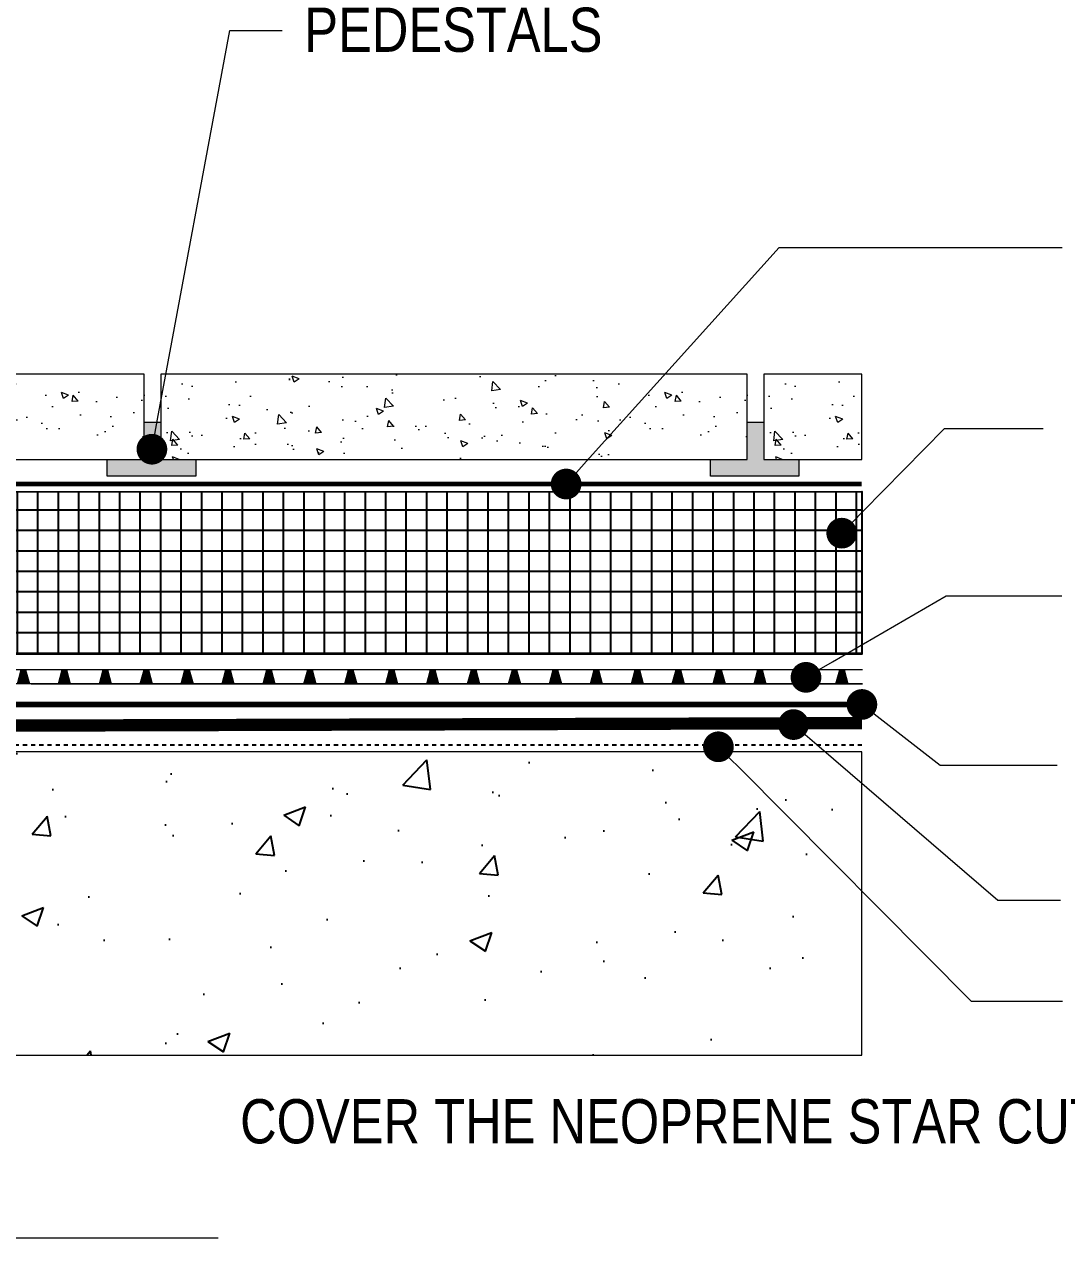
# Model space of a CAD drawing. Header units: inches. Extents: x -369 to 618, y -17 to 40.
# Drawn here: x 52.26 to 77.73, y -4.46 to 25.19 of the extents above; entities that cross this region are included whole.
import ezdxf
from ezdxf import colors
from ezdxf.entities.mleader import LeaderData, LeaderLine
from ezdxf.math import Vec2, Vec3

# ---------------------------------------------------------------- set-up
doc = ezdxf.new("R2010")
doc.units = ezdxf.units.IN
doc.header["$MEASUREMENT"] = 0
for name, pattern in [('Dash', [0.25, 0.125, -0.125]), ('Dashed - Dense', [0.8, 0.5000000000000001, -0.3]), ('DASHED2', [0.18749999999999997, 0.125, -0.06249999999999998])]:
    doc.linetypes.add(name, pattern=pattern)
for name, color, linetype, lineweight in [('Drainage Mat', 191, 'Continuous', 0), ('Others', 190, 'Continuous', 0), ('RAM POLY FELT 3.5 FILTER FABRIC.', 4, 'Dash', 0), ('RT-250 HRA SYSTEM LIQUID', 241, 'Continuous', 0), ('RT-250 HRA SYSTEM MESH', 3, 'Continuous', 0), ('Text', 20, 'Continuous', 0)]:
    doc.layers.add(name, color=color, linetype=linetype, lineweight=lineweight)
for name, color, linetype in [('Insulation Border', 8, 'Continuous'), ('Insulation Foam', 9, 'Continuous'), ('Primer', 32, 'DASHED2')]:
    doc.layers.add(name, color=color, linetype=linetype)
doc.layers.add('Protection Course', color=99, linetype='Dashed - Dense', lineweight=0, true_color=0x216123)
doc.styles.get("Standard").update_dxf_attribs({"font": ''})
doc.styles.get('Standard').set_extended_font_data('Arial Narrow')

# ---------------------------------------------------------------- blocks, each defined once
blk = doc.blocks.new('*U26')
at = {"layer": 'Drainage Mat'}
h = blk.add_hatch(color=256, dxfattribs=at)
h.dxf.hatch_style = 1
h.paths.add_polyline_path([(0.5, 0.3434894559173207), (0.4471967740336369, 0.3434894559173207), (0.3551590517043379, 0), (0.5, 0), (0.644840948295661, 0), (0.5528032259663647, 0.3434894559173207)])
at = {"layer": 'Drainage Mat', "linetype": 'Continuous'}
for points in [[(0, 0.3434894559173207), (1, 0.3434894559173207)], [(0, 0), (1, 0)]]:
    blk.add_lwpolyline(points, dxfattribs=at)
blk.add_lwpolyline([(0.5, 0.3434894559173207), (0.4471967740336369, 0.3434894559173207), (0.3551590517043379, 0), (0.5, 0), (0.644840948295661, 0), (0.5528032259663647, 0.3434894559173207)], close=True, dxfattribs=at)
blk = doc.blocks.new('*U27')
at = {"layer": 'Drainage Mat', "color": 0, "linetype": 'ByBlock', "lineweight": -2, "transparency": 16777216}
for p in [(1728.3953780821694, 1.2478506887769072), (1729.3953780821694, 1.2478506887769072), (1730.3953780821694, 1.2478506887769072), (1731.3953780821694, 1.2478506887769072), (1732.3953780821694, 1.2478506887769072), (1733.3953780821694, 1.2478506887769072), (1734.3953780821694, 1.2478506887769072), (1735.3953780821694, 1.2478506887769072), (1736.3953780821694, 1.2478506887769072), (1737.3953780821694, 1.2478506887769072), (1738.3953780821694, 1.2478506887769072), (1739.3953780821694, 1.2478506887769072), (1740.3953780821694, 1.2478506887769072), (1741.3953780821694, 1.2478506887769072), (1742.3953780821694, 1.2478506887769072), (1743.3953780821694, 1.2478506887769072), (1744.3953780821694, 1.2478506887769072), (1745.3953780821694, 1.2478506887769072), (1746.3953780821694, 1.2478506887769072), (1747.3953780821694, 1.2478506887769072), (1748.3953780821694, 1.2478506887769072)]:
    blk.add_blockref('*U26', p, dxfattribs=at)
blk = doc.blocks.new('_Dot')
at = {"color": 0, "linetype": 'ByBlock', "lineweight": -2}
blk.add_line((-0.5, 0), (-1, 0), dxfattribs=at)
at = {"color": 0, "linetype": 'ByBlock', "const_width": 0.5}
blk.add_lwpolyline([(-0.25, 0, 1), (0.25, 0, 1)], format="xyb", close=True, dxfattribs=at)

msp = doc.modelspace()

# ---------------------------------------------------------------- hatches: boundary and pattern name
at = {"layer": 'Insulation Foam'}
h = msp.add_hatch(dxfattribs=at)
h.set_pattern_fill('NET', color=256, scale=4)
h.set_pattern_definition([(0, (-1728.4068767700717, 7.826289424444532), (0, 0.5), []), (90, (-1728.4068767700717, 7.826289424444532), (-0.5, 3.061616997868383e-17), [])])
h.paths.add_polyline_path([(40.13666064073482, 10.39791702956255), (40.13666064073482, 13.762038274918403), (72.72385656039319, 13.7734090017981), (72.72574119593332, 9.798609108780823), (51.81042684166073, 9.798609108780845), (51.041154641291996, 10.105209529970267), (47.016546552155205, 10.10520952997026), (45.885927211742455, 10.397917029562585)])
at = {"layer": 'Others'}
h = msp.add_hatch(dxfattribs=at)
h.set_pattern_fill('CONCRETE___STRUCTURAL_0002', color=256, style=0, pattern_type=2)
h.set_pattern_definition([(129.9999999999999, (46.54062919431567, 15.3671461371192), (1.757463983313544, 0.15375817560101235), [0.18376845940420045, -2.0214530534462045]), (185.00000000000003, (46.54062919431567, 15.3671461371192), (0.3399749175778564, 1.8430558611467969), [0.1470147675233602, -1.6171624427569624]), (79.54860000000015, (46.39417386698756, 15.354332967045849), (-1.417490371046166, 1.6892965666250517), [0.15617915357908055, -1.7179707432753006]), (133.81579999999994, (46.54062919431567, 15.857195362197068), (2.6150032442514375, 0.40556232353794), [0.27565268910630075, -3.032179580169308]), (83.36440000000016, (46.32271227947467, 15.823398365163982), (-2.290153672816629, 2.386828538846319), [0.23426873771935922, -2.576955703271602]), (188.8158, (46.54062919431567, 15.857195362197068), (-2.2901518096125306, 2.3868303275869645), [0.22052215128504024, -2.4257436641354424]), (158.99999999999994, (46.29560458177684, 15.734683055927604), (1.4625691916708314, 0.9865153768613022), [0.18376845940420022, -2.021453053446202]), (214.0000000000003, (46.29560458177684, 15.734683055927604), (-0.5961824492886838, 1.776796088201957), [0.14701476752336032, -1.6171624427569637]), (108.54859999999975, (46.173723868100296, 15.652473363325498), (-2.058752240146237, 0.7902790998834682), [0.15617915357908052, -1.7179707432753004]), (142.49999999999991, (46.54062919431567, 15.3671461371192), (-0.029794638376485993, 0.8156718755160973), [0, -1.5975604737538491, 0, -1.6416649040108573, 0, -1.6232880580704374]), (172.49999999999997, (46.54062919431567, 15.3671461371192), (-0.6445851148255894, 0.9664057688479316), [0, -0.9359940198987268, 0, -1.5608067818730074, 0, -0.6186871466608075]), (212.50000000000006, (47.08703408027759, 15.3671461371192), (1.3079963558773418, 0.05526498707581684), [0, -0.6125615313473346, 0, -1.911191977803684, 0, -2.5360047397779657]), (222.4999999999999, (47.33205869281642, 15.3671461371192), (-1.4289496518118305, 0.24528184509193485), [0, -0.7963299907515354, 0, -1.269227492951678, 0, -1.8009309021611646])])
h.paths.add_polyline_path([(55.18436692338901, 16.635683523873837), (40.851451407688046, 16.635683523873837), (40.851451407688046, 14.55794013186555), (55.18436692338901, 14.55794013186555)])
h = msp.add_hatch(dxfattribs=at)
h.set_pattern_fill('CONCRETE___STRUCTURAL_0002', color=256, style=0, pattern_type=2)
h.set_pattern_definition([(129.9999999999999, (61.28095202759005, 15.3671461371192), (1.757463983313544, 0.15375817560101235), [0.18376845940420045, -2.0214530534462045]), (185.00000000000003, (61.28095202759005, 15.3671461371192), (0.3399749175778564, 1.8430558611467969), [0.1470147675233602, -1.6171624427569624]), (79.54860000000015, (61.134496700261934, 15.354332967045849), (-1.417490371046166, 1.6892965666250517), [0.15617915357908055, -1.7179707432753006]), (133.81579999999994, (61.28095202759005, 15.857195362197068), (2.6150032442514375, 0.40556232353794), [0.27565268910630075, -3.032179580169308]), (83.36440000000016, (61.06303511274905, 15.823398365163982), (-2.290153672816629, 2.386828538846319), [0.23426873771935922, -2.576955703271602]), (188.8158, (61.28095202759005, 15.857195362197068), (-2.2901518096125306, 2.3868303275869645), [0.22052215128504024, -2.4257436641354424]), (158.99999999999994, (61.03592741505122, 15.734683055927604), (1.4625691916708314, 0.9865153768613022), [0.18376845940420022, -2.021453053446202]), (214.0000000000003, (61.03592741505122, 15.734683055927604), (-0.5961824492886838, 1.776796088201957), [0.14701476752336032, -1.6171624427569637]), (108.54859999999975, (60.91404670137467, 15.652473363325498), (-2.058752240146237, 0.7902790998834682), [0.15617915357908052, -1.7179707432753004]), (142.49999999999991, (61.28095202759005, 15.3671461371192), (-0.029794638376485993, 0.8156718755160973), [0, -1.5975604737538491, 0, -1.6416649040108573, 0, -1.6232880580704374]), (172.49999999999997, (61.28095202759005, 15.3671461371192), (-0.6445851148255894, 0.9664057688479316), [0, -0.9359940198987268, 0, -1.5608067818730074, 0, -0.6186871466608075]), (212.50000000000006, (61.82735691355197, 15.3671461371192), (1.3079963558773418, 0.05526498707581684), [0, -0.6125615313473346, 0, -1.911191977803684, 0, -2.5360047397779657]), (222.4999999999999, (62.072381526090794, 15.3671461371192), (-1.4289496518118305, 0.24528184509193485), [0, -0.7963299907515354, 0, -1.269227492951678, 0, -1.8009309021611646])])
h.paths.add_polyline_path([(69.92468975666338, 16.635683523873837), (55.591774240962195, 16.635683523873837), (55.591774240962195, 14.55794013186555), (69.92468975666338, 14.55794013186555)])
h = msp.add_hatch(dxfattribs=at)
h.set_pattern_fill('CONCRETE___STRUCTURAL_0002', color=256, style=0, pattern_type=2)
h.set_pattern_definition([(129.9999999999999, (76.0212748608642, 15.3671461371192), (1.757463983313544, 0.15375817560101235), [0.18376845940420045, -2.0214530534462045]), (185.00000000000003, (76.0212748608642, 15.3671461371192), (0.3399749175778564, 1.8430558611467969), [0.1470147675233602, -1.6171624427569624]), (79.54860000000015, (75.87481953353608, 15.354332967045849), (-1.417490371046166, 1.6892965666250517), [0.15617915357908055, -1.7179707432753006]), (133.81579999999994, (76.0212748608642, 15.857195362197068), (2.6150032442514375, 0.40556232353794), [0.27565268910630075, -3.032179580169308]), (83.36440000000016, (75.8033579460232, 15.823398365163982), (-2.290153672816629, 2.386828538846319), [0.23426873771935922, -2.576955703271602]), (188.8158, (76.0212748608642, 15.857195362197068), (-2.2901518096125306, 2.3868303275869645), [0.22052215128504024, -2.4257436641354424]), (158.99999999999994, (75.77625024832537, 15.734683055927604), (1.4625691916708314, 0.9865153768613022), [0.18376845940420022, -2.021453053446202]), (214.0000000000003, (75.77625024832537, 15.734683055927604), (-0.5961824492886838, 1.776796088201957), [0.14701476752336032, -1.6171624427569637]), (108.54859999999975, (75.65436953464882, 15.652473363325498), (-2.058752240146237, 0.7902790998834682), [0.15617915357908052, -1.7179707432753004]), (142.49999999999991, (76.0212748608642, 15.3671461371192), (-0.029794638376485993, 0.8156718755160973), [0, -1.5975604737538491, 0, -1.6416649040108573, 0, -1.6232880580704374]), (172.49999999999997, (76.0212748608642, 15.3671461371192), (-0.6445851148255894, 0.9664057688479316), [0, -0.9359940198987268, 0, -1.5608067818730074, 0, -0.6186871466608075]), (212.50000000000006, (76.56767974682612, 15.3671461371192), (1.3079963558773418, 0.05526498707581684), [0, -0.6125615313473346, 0, -1.911191977803684, 0, -2.5360047397779657]), (222.4999999999999, (76.81270435936494, 15.3671461371192), (-1.4289496518118305, 0.24528184509193485), [0, -0.7963299907515354, 0, -1.269227492951678, 0, -1.8009309021611646])])
h.paths.add_polyline_path([(72.72385656039319, 16.635683523873837), (70.33209707423657, 16.635683523873837), (70.33209707423657, 14.55794013186555), (72.72385656039319, 14.55794013186555)])
for points in [[(56.44868817604629, 14.55794013186555), (56.44868817604629, 14.14416440024091), (54.28244700671303, 14.14416440024091), (54.28244700671303, 14.55794013186555), (55.18436692338901, 14.55794013186555), (55.18436692338901, 15.46564122922581), (55.591774240962195, 15.46564122922581), (55.591774240962195, 14.55794013186555)], [(71.18901100932044, 14.55794013186555), (71.18901100932044, 14.14416440024091), (69.0227698399874, 14.14416440024091), (69.0227698399874, 14.55794013186555), (69.92468975666338, 14.55794013186555), (69.92468975666338, 15.46564122922581), (70.33209707423657, 15.46564122922581), (70.33209707423657, 14.55794013186555)]]:
    msp.add_hatch(color=256, dxfattribs=at).paths.add_polyline_path(points)
at = {"layer": 'Others', "linetype": 'Continuous', "lineweight": -2}
h = msp.add_hatch(dxfattribs=at)
h.set_pattern_fill('CONCRETE___STRUCTURAL_0002', color=256, style=0, pattern_type=2)
h.set_pattern_definition([(50.000000000000014, (1189.578803285582, -562.1441735442272), (-5.465522591416537, 0.47817126856726855), [0.5714999999998738, -6.286499999998614]), (355, (1189.578803285582, -562.1441735442272), (-1.057285162130827, 5.731704058792828), [0.45719999999989935, -5.029199999998894]), (100.45139999999986, (1190.034263487182, -562.1840211150272), (4.408241488659886, 5.253529310503301), [0.4857002477998929, -5.342702893438821]), (46.1842, (1189.578803285582, -560.6201735442276), (-8.132376790525619, 1.2612548891868411), [0.8572499999998108, -9.429749999997918]), (96.63559999999983, (1190.2565012824818, -560.7252785435676), (7.122129816279566, 7.422778176259717), [0.7285503945598394, -8.014053059998234]), (351.1842, (1189.578803285582, -560.6201735442276), (7.1221240219166715, 7.42278373904934), [0.685799999999849, -7.543799999998339]), (20.999999999999982, (1190.3408032855816, -561.0011735442274), (-4.548431737141676, 3.067955946869207), [0.5714999999998741, -6.286499999998616]), (325.9999999999998, (1190.3408032855816, -561.0011735442274), (1.8540628292420684, 5.525643343255795), [0.4571999999998993, -5.029199999998893]), (71.45140000000022, (1190.7198391010418, -561.2568367819474), (6.402496429789535, 2.457682384929319), [0.485700247799893, -5.342702893438823]), (37.50000000000002, (1189.578803285582, -562.1441735442272), (0.09265809751773335, 2.536651166194035), [0, -4.968239999998906, 0, -5.105399999998876, 0, -5.048249999998888]), (7.500000000000017, (1189.578803285582, -562.1441735442272), (2.00458987530873, 3.0054172445429246), [0, -2.910839999999359, 0, -4.853939999998931, 0, -1.9240499999995762]), (327.50000000000006, (1187.879543285582, -562.1441735442272), (-4.067726963632861, 0.17186812261593354), [0, -1.9049999999995806, 0, -5.943599999998691, 0, -7.886699999998265]), (317.50000000000017, (1187.1175432855823, -562.1441735442272), (4.443878610388001, 0.7627999653721076), [0, -2.476499999999453, 0, -3.94715999999913, 0, -5.600699999998764])])
h.paths.add_polyline_path([(72.725803687596, 0), (72.725803687596, 7.417634846333115), (39.19734891783264, 7.417634846333115), (39.19734891783264, 0)])

# ---------------------------------------------------------------- linework, layer by layer
at = {"layer": 'Drainage Mat'}
msp.add_lwpolyline([(52.42965883125203, 9.07414011322144), (72.7373023754983, 9.07414011322144)], dxfattribs=at)
at = {"layer": 'Insulation Border', "flags": 128}
msp.add_lwpolyline([(40.13666064073482, 10.39791702956255), (40.13666064073482, 13.762038274918403), (72.72385656039319, 13.7734090017981), (72.72574119593332, 9.798609108780823), (51.81042684166073, 9.798609108780845), (51.041154641291996, 10.105209529970267), (47.016546552155205, 10.10520952997026), (45.885927211742455, 10.397917029562585)], close=True, dxfattribs=at)
at = {"layer": 'Others', "flags": 128}
for points in [[(55.18436692338901, 16.635683523873837), (40.851451407688046, 16.635683523873837), (40.851451407688046, 14.55794013186555), (55.18436692338901, 14.55794013186555)], [(69.92468975666338, 16.635683523873837), (55.591774240962195, 16.635683523873837), (55.591774240962195, 14.55794013186555), (69.92468975666338, 14.55794013186555)], [(72.72385656039319, 16.635683523873837), (70.33209707423657, 16.635683523873837), (70.33209707423657, 14.55794013186555), (72.72385656039319, 14.55794013186555)], [(56.44868817604629, 14.55794013186555), (56.44868817604629, 14.14416440024091), (54.28244700671303, 14.14416440024091), (54.28244700671303, 14.55794013186555), (55.18436692338901, 14.55794013186555), (55.18436692338901, 15.46564122922581), (55.591774240962195, 15.46564122922581), (55.591774240962195, 14.55794013186555)], [(71.18901100932044, 14.55794013186555), (71.18901100932044, 14.14416440024091), (69.0227698399874, 14.14416440024091), (69.0227698399874, 14.55794013186555), (69.92468975666338, 14.55794013186555), (69.92468975666338, 15.46564122922581), (70.33209707423657, 15.46564122922581), (70.33209707423657, 14.55794013186555)], [(72.725803687596, 0), (72.725803687596, 7.417634846333115), (39.19734891783264, 7.417634846333115), (39.19734891783264, 0)]]:
    msp.add_lwpolyline(points, close=True, dxfattribs=at)
at = {"layer": 'Primer', "ltscale": 0.2}
msp.add_lwpolyline([(72.72580368759577, 7.575718331051348), (40.3076105309658, 7.575718331051341)], dxfattribs=at)
at = {"layer": 'Protection Course', "linetype": 'Dashed - Dense', "ltscale": 0.2, "const_width": 0.1415}
msp.add_lwpolyline([(72.72580356999879, 8.56991901029427), (51.999769567492876, 8.569919010294264), (51.09185086373918, 8.876912751435988), (47.35325583798476, 8.882647639992946), (45.816267915709886, 9.404370720651606), (40.27362863240728, 9.404370720651606)], dxfattribs=at)
at = {"layer": 'RAM POLY FELT 3.5 FILTER FABRIC.', "ltscale": 0.2, "const_width": 0.1152}
msp.add_lwpolyline([(40.21339752576182, 17.112374962366474), (40.213397525761366, 13.953513381342368), (72.72385656039319, 13.953513867273841)], dxfattribs=at)
at = {"layer": 'RT-250 HRA SYSTEM LIQUID', "const_width": 0.3}
msp.add_lwpolyline([(51.93590425652519, 8.05380766578471), (72.72714407512444, 8.115084359395269)], dxfattribs=at)
at = {"layer": 'RT-250 HRA SYSTEM MESH'}
msp.add_lwpolyline([(40.04182543202501, 8.62454577565277), (41.412439718425276, 8.62454577565277), (42.00444574213384, 8.331242652714629), (51.39501887804022, 8.331242652714629), (51.93590425652519, 8.05380766578471), (72.72714407512444, 8.115084359395269)], dxfattribs=at)

# ---------------------------------------------------------------- block references
at = {"layer": 'Drainage Mat', "xscale": -1}
msp.add_blockref('*U27', (1801.1326804576677, 7.826289424444532), dxfattribs=at)

# ---------------------------------------------------------------- leaders
at = {"layer": 'Text'}
ml = msp.add_multileader_mtext('Standard', dxfattribs=at)
ml.set_content('IF FLASHING IS EXPOSED, INSTALL RAM 306 GRANULATED FLASHING, SET IN RT 250 OVER THE NEOPRENE, BEFORE CLAMP IS INSTALLED.', color=256)
ml.set_leader_properties(color=256, lineweight=0)
ml.set_arrow_properties(name='DOT')
ml.build(insert=Vec2(0, 0))
ml.multileader.update_dxf_attribs({"text_left_attachment_type": 2, "text_right_attachment_type": 2, "dogleg_length": 0.36, "arrow_head_size": 0.75, "scale": 12})
ctx = ml.context
ctx.base_point, ctx.scale, ctx.char_height, ctx.arrow_head_size, ctx.landing_gap_size, ctx.plane_origin = Vec3(58.2082242644539, 34.32537000704779), 12, 1.08, 0.75, 0.54, Vec3(39.982750972674694, 17.353608982190764)
ctx.left_attachment, ctx.right_attachment = 2, 2
notes = []
notes.append((ctx, [(0, (1, 1, 0), (48.819720793023635, 34.32537000704779), (1, 0), 9.388503471430262, [(0, [(39.982750972674694, 17.353608982190764)], 0, [])])]))
ctx.mtext.insert, ctx.mtext.width, ctx.mtext.flow_direction = Vec3(58.74822426445394, 36.80092253092228), 30.339909347215553, 5
ml = msp.add_multileader_mtext('Standard', dxfattribs=at)
ml.set_content('OVERBURDEN AS SPECIFIED', color=256)
ml.set_leader_properties(color=256, lineweight=0)
ml.set_arrow_properties(name='DOT')
ml.build(insert=Vec2(0, 0))
ml.multileader.update_dxf_attribs({"text_left_attachment_type": 2, "text_right_attachment_type": 2, "dogleg_length": 0.36, "arrow_head_size": 0.75, "scale": 12})
ctx = ml.context
ctx.base_point, ctx.scale, ctx.char_height, ctx.arrow_head_size, ctx.landing_gap_size, ctx.plane_origin = Vec3(58.38185323143912, 28.556594617022803), 12, 1.08, 0.75, 0.54, Vec3(52.44199458399794, 15.889217020452087)
ctx.left_attachment, ctx.right_attachment = 2, 2
notes.append((ctx, [(0, (1, 1, 0), (52.1354455731273, 28.556594617022803), (1, 0), 6.246407658311828, [(0, [(44.801366871973414, 15.325745514475877)], 0, [])])]))
ctx.mtext.insert, ctx.mtext.flow_direction = Vec3(58.92185323143917, 29.115380428755408), 5
ml = msp.add_multileader_mtext('Standard', dxfattribs=at)
ml.set_content('PEDESTALS', color=256)
ml.set_leader_properties(color=256, lineweight=0)
ml.set_arrow_properties(name='DOT')
ml.build(insert=Vec2(0, 0))
ml.multileader.update_dxf_attribs({"text_left_attachment_type": 2, "text_right_attachment_type": 2, "dogleg_length": 0.36, "arrow_head_size": 0.75, "scale": 12})
ctx = ml.context
ctx.base_point, ctx.scale, ctx.char_height, ctx.arrow_head_size, ctx.landing_gap_size, ctx.plane_origin = Vec3(58.56054222149865, 25.034714239630013), 12, 1.08, 0.75, 0.54, Vec3(55.376889884623324, 14.806272248565293)
ctx.left_attachment, ctx.right_attachment = 2, 2
notes.append((ctx, [(0, (1, 1, 0), (57.27882975848593, 25.034714239630013), (1, 0), 1.2817124630127275, [(0, [(55.376889884623324, 14.806272248565293)], 0, [])])]))
ctx.mtext.insert, ctx.mtext.flow_direction = Vec3(59.1005422214987, 25.593500051362618), 5
ml = msp.add_multileader_mtext('Standard', dxfattribs=at)
ml.set_content('RAM POLY FELT 3.5 FILTER FABRIC.', color=256)
ml.set_leader_properties(color=256, lineweight=0)
ml.set_arrow_properties(name='DOT')
ml.build(insert=Vec2(0, 0))
ml.multileader.update_dxf_attribs({"text_left_attachment_type": 2, "text_right_attachment_type": 2, "dogleg_length": 0.36, "arrow_head_size": 0.75, "scale": 12})
ctx = ml.context
ctx.base_point, ctx.scale, ctx.char_height, ctx.arrow_head_size, ctx.landing_gap_size, ctx.plane_origin = Vec3(77.62035643945015, 19.73687622284033), 12, 1.08, 0.75, 0.54, Vec3(60.495464881373664, 13.953513684496958)
ctx.left_attachment, ctx.right_attachment = 2, 2
notes.append((ctx, [(0, (1, 1, 0), (70.70403127355189, 19.73687622284033), (1, 0), 6.916325165898261, [(0, [(65.49875106383593, 13.955689742707001)], 0, [])])]))
ctx.mtext.insert, ctx.mtext.flow_direction = Vec3(78.1603564394502, 20.295662034572935), 5
ml = msp.add_multileader_mtext('Standard', dxfattribs=at)
ml.set_content(' XPS INSULATION', color=256)
ml.set_leader_properties(color=256, lineweight=0)
ml.set_arrow_properties(name='DOT')
ml.build(insert=Vec2(0, 0))
ml.multileader.update_dxf_attribs({"text_left_attachment_type": 2, "text_right_attachment_type": 2, "dogleg_length": 0.36, "arrow_head_size": 0.75, "scale": 12})
ctx = ml.context
ctx.base_point, ctx.scale, ctx.char_height, ctx.arrow_head_size, ctx.landing_gap_size, ctx.plane_origin = Vec3(77.15559762900764, 15.31537074254502), 12, 1.08, 0.75, 0.54, Vec3(72.23374101249783, 12.755695539064833)
ctx.left_attachment, ctx.right_attachment = 2, 2
notes.append((ctx, [(0, (1, 1, 0), (74.74596170114569, 15.31537074254502), (1, 0), 2.4096359278619595, [(0, [(72.23374101249783, 12.755695539064833)], 0, [])])]))
ctx.mtext.insert, ctx.mtext.flow_direction = Vec3(77.69559762900758, 15.874156554277626), 5
ml = msp.add_multileader_mtext('Standard', dxfattribs=at)
ml.set_content('BARRETT DRAINAGE MAT', color=256)
ml.set_leader_properties(color=256, lineweight=0)
ml.set_arrow_properties(name='DOT')
ml.build(insert=Vec2(0, 0))
ml.multileader.update_dxf_attribs({"text_left_attachment_type": 2, "text_right_attachment_type": 2, "dogleg_length": 0.36, "arrow_head_size": 0.75, "scale": 12})
ctx = ml.context
ctx.base_point, ctx.scale, ctx.char_height, ctx.arrow_head_size, ctx.landing_gap_size, ctx.plane_origin = Vec3(77.60920479598033, 11.222637224392749), 12, 1.08, 0.75, 0.54, Vec3(72.57887684952198, 9.64045138937126)
ctx.left_attachment, ctx.right_attachment = 2, 2
notes.append((ctx, [(0, (1, 1, 0), (74.78269919228137, 11.222637224392749), (1, 0), 2.8265056036989655, [(0, [(71.35990752489238, 9.233946089980783)], 0, [])])]))
ctx.mtext.insert, ctx.mtext.flow_direction = Vec3(78.14920479598027, 11.781423036125355), 5
ml = msp.add_multileader_mtext('Standard', dxfattribs=at)
ml.set_content('COVER THE NEOPRENE STAR CUT FLANGE WITH AN ADDITIONAL SHEET OF 327 HDR NEOPRENE, (24" SQUARE), CENTERED OVER THE PIPE, IN THE CENTER OF THE SHEET CUT A HOLE, SLIGHTLY SMALLER THAN THE WIDTH OF THE PIPE, SO IT SLIPS TIGHTLY OVER THE PIPE. SET SHEET IN RT 250.', color=256)
ml.set_leader_properties(color=256, lineweight=0)
ml.set_arrow_properties(name='DOT')
ml.build(insert=Vec2(0, 0))
ml.multileader.update_dxf_attribs({"text_left_attachment_type": 2, "text_right_attachment_type": 2, "dogleg_length": 0.36, "arrow_head_size": 0.75, "scale": 12})
ctx = ml.context
ctx.base_point, ctx.scale, ctx.char_height, ctx.arrow_head_size, ctx.landing_gap_size, ctx.plane_origin = Vec3(56.992168986503465, -4.45566754794972), 12, 1.08, 0.75, 0.54, Vec3(51.2759339603665, 8.603274778481325)
ctx.left_attachment, ctx.right_attachment = 2, 2
notes.append((ctx, [(0, (1, 1, 0), (51.52225941914389, -4.45566754794972), (1, 0), 5.469909567359572, [(0, [(51.2759339603665, 8.603274778481325)], 0, [])])]))
ctx.mtext.insert, ctx.mtext.width, ctx.mtext.flow_direction = Vec3(57.53216898650339, -1.070537943584097), 46.73790919448322, 5
ml = msp.add_multileader_mtext('Standard', dxfattribs=at)
ml.set_content('BARRETT APPROVED PROTECTION COURSE.', color=256)
ml.set_leader_properties(color=256, lineweight=0)
ml.set_arrow_properties(name='DOT')
ml.build(insert=Vec2(0, 0))
ml.multileader.update_dxf_attribs({"text_left_attachment_type": 2, "text_right_attachment_type": 2, "dogleg_length": 0.36, "arrow_head_size": 0.75, "scale": 12})
ctx = ml.context
ctx.base_point, ctx.scale, ctx.char_height, ctx.arrow_head_size, ctx.landing_gap_size, ctx.plane_origin = Vec3(77.49585494525834, 7.084705676632987), 12, 1.08, 0.75, 0.54, Vec3(72.72580356999879, 8.57074309843795)
ctx.left_attachment, ctx.right_attachment = 2, 2
notes.append((ctx, [(0, (1, 1, 0), (74.64100623468153, 7.084705676632987), (1, 0), 2.854848710576821, [(0, [(72.72580356999879, 8.57074309843795)], 0, [])])]))
ctx.mtext.insert, ctx.mtext.flow_direction = Vec3(78.03585494525828, 7.6434914883655924), 5
ml = msp.add_multileader_mtext('Standard', dxfattribs=at)
ml.set_content('RT-250 HRA SYSTEM', color=256)
ml.set_leader_properties(color=256, lineweight=0)
ml.set_arrow_properties(name='DOT')
ml.build(insert=Vec2(0, 0))
ml.multileader.update_dxf_attribs({"text_left_attachment_type": 2, "text_right_attachment_type": 2, "dogleg_length": 0.36, "arrow_head_size": 0.75, "scale": 12})
ctx = ml.context
ctx.base_point, ctx.scale, ctx.char_height, ctx.arrow_head_size, ctx.landing_gap_size, ctx.plane_origin = Vec3(77.57808493280962, 3.7889516240762555), 12, 1.08, 0.75, 0.54, Vec3(72.64219236221743, 8.065389977363164)
ctx.left_attachment, ctx.right_attachment = 2, 2
notes.append((ctx, [(0, (1, 1, 0), (76.05126298219261, 3.7889516240762555), (1, 0), 1.5268219506170086, [(0, [(71.05537046700852, 8.080018732490863)], 0, [])])]))
ctx.mtext.insert, ctx.mtext.flow_direction = Vec3(78.11808493280955, 4.347737435808861), 5
ml = msp.add_multileader_mtext('Standard', dxfattribs=at)
ml.set_content('PRIMER', color=256)
ml.set_leader_properties(color=256, lineweight=0)
ml.set_arrow_properties(name='DOT')
ml.build(insert=Vec2(0, 0))
ml.multileader.update_dxf_attribs({"text_left_attachment_type": 2, "text_right_attachment_type": 2, "dogleg_length": 0.36, "arrow_head_size": 0.75, "scale": 12})
ctx = ml.context
ctx.base_point, ctx.scale, ctx.char_height, ctx.arrow_head_size, ctx.landing_gap_size, ctx.plane_origin = Vec3(77.6268815300339, 1.3213045198091118), 12, 1.08, 0.75, 0.54, Vec3(70.44387545850509, 2.166482801479037)
ctx.left_attachment, ctx.right_attachment = 2, 2
notes.append((ctx, [(0, (1, 1, 0), (75.39279516185638, 1.3213045198091118), (1, 0), 2.2340863681775174, [(0, [(69.21993635476542, 7.537085002397)], 0, [])])]))
ctx.mtext.insert, ctx.mtext.flow_direction = Vec3(78.16688153003383, 1.8613045198091118), 5
for ctx, leaders in notes:
    for number, flags, end, landing, length, lines in leaders:
        leader = LeaderData()
        leader.index, (leader.has_last_leader_line, leader.has_dogleg_vector, leader.attachment_direction) = number, flags
        leader.last_leader_point, leader.dogleg_vector, leader.dogleg_length = Vec3(end), Vec3(landing), length
        for number, points, colour, breaks in lines:
            line = LeaderLine()
            line.index, line.vertices, line.color, line.breaks = number, Vec3.list(points), colors.encode_raw_color(colour), breaks
            leader.lines.append(line)
        ctx.leaders.append(leader)

doc.saveas('drawing.dxf')
